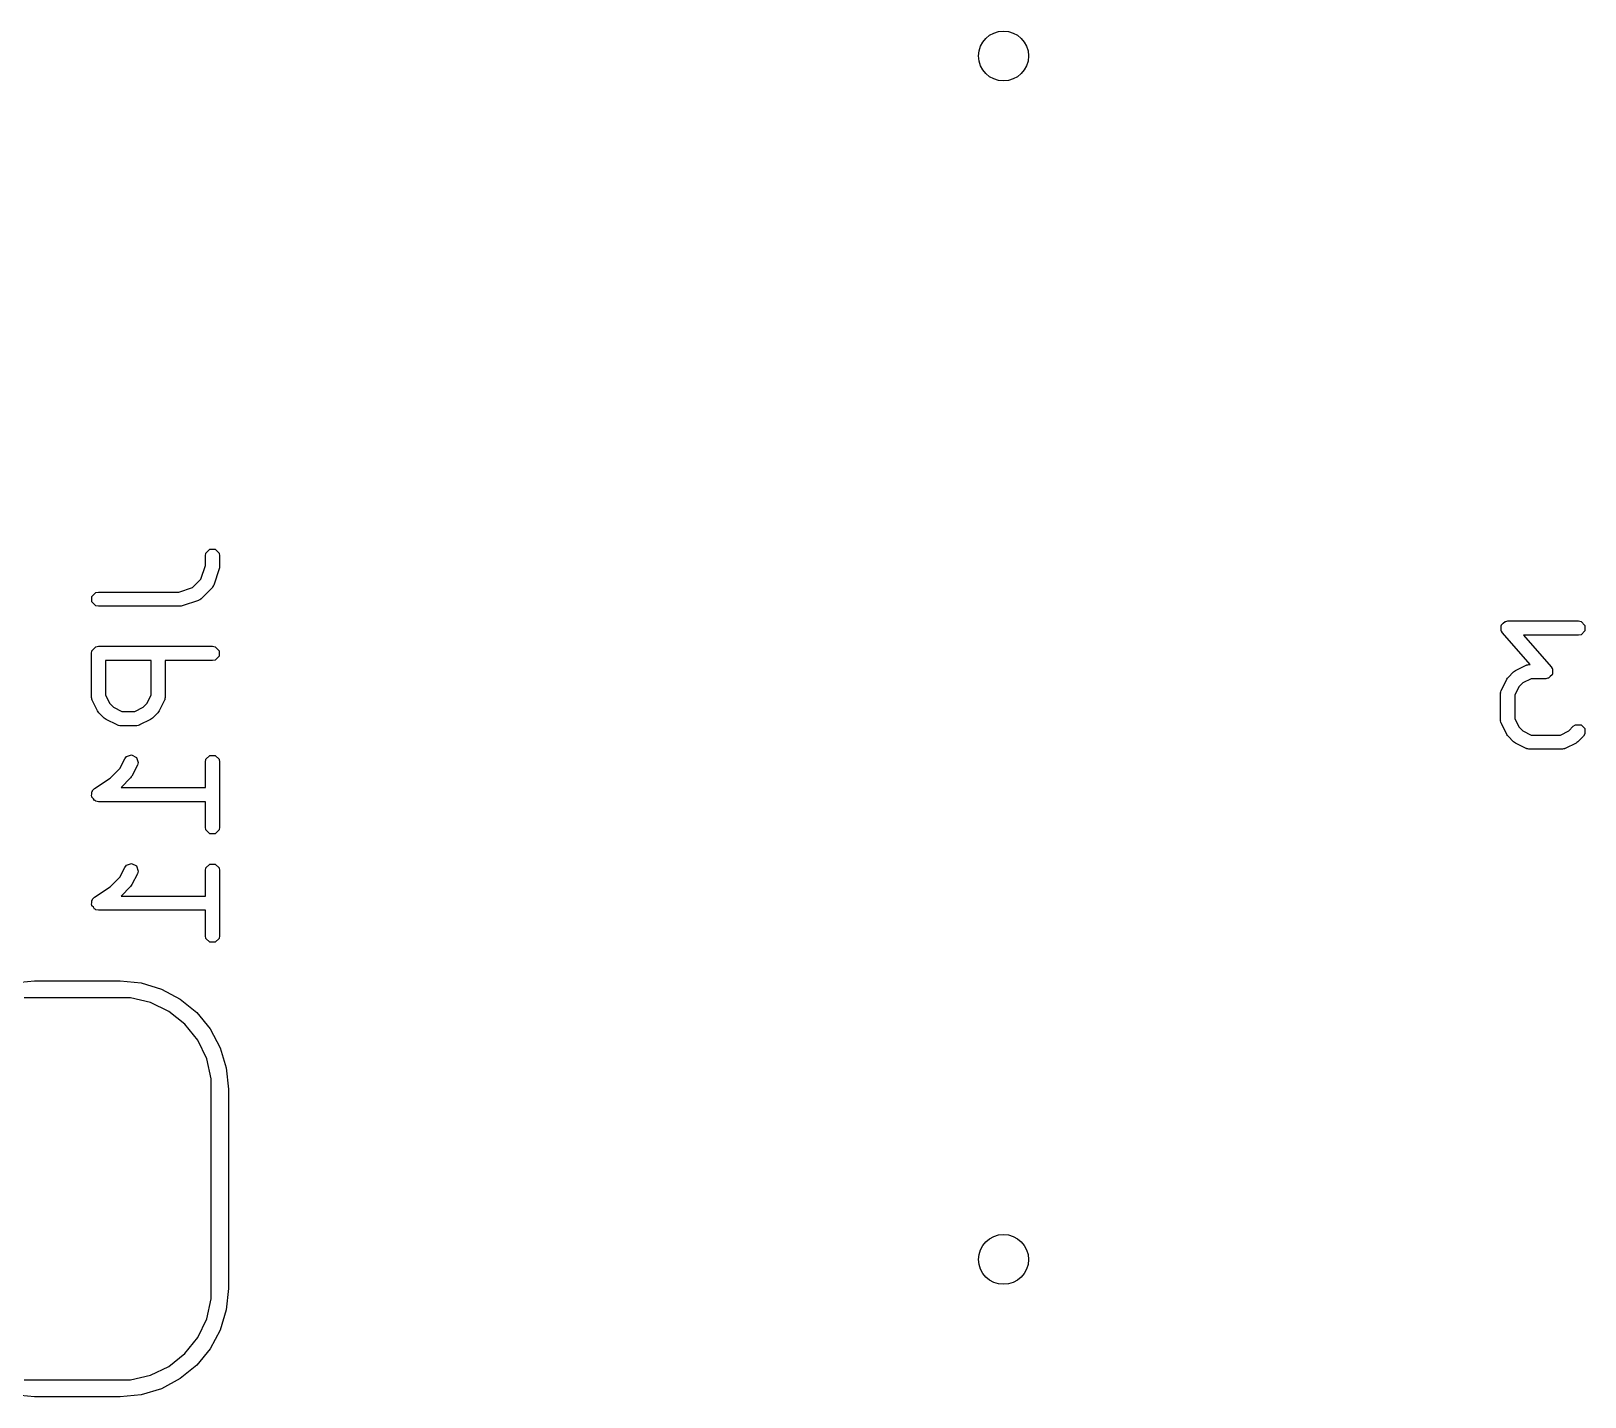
# Model space of a CAD drawing. Header units: inches. Extents: x 0.38 to 5.39, y 0.12 to 3.22.
# Drawn here: x 3.5418 to 3.9711, y 2.7467 to 3.1241 of the extents above; entities that cross this region are included whole.
import ezdxf

# ---------------------------------------------------------------- set-up
doc = ezdxf.new("R2010")
doc.units = ezdxf.units.IN
doc.header["$MEASUREMENT"] = 0
doc.layers.add('BLACK', color=250, linetype='CONTINUOUS')

msp = doc.modelspace()

# ---------------------------------------------------------------- linework, layer by layer
at = {"layer": 'BLACK', "linetype": 'CONTINUOUS'}
for p, q in [((3.58994, 2.9791), (3.59009, 2.97985)), ((3.59009, 2.97985), (3.59116, 2.98092)), ((3.59116, 2.98092), (3.59266, 2.98092)), ((3.59266, 2.98092), (3.59373, 2.97985)), ((3.59373, 2.97985), (3.59388, 2.9791)), ((3.58869, 2.97267), (3.58994, 2.97642)), ((3.58994, 2.97642), (3.58994, 2.9791)), ((3.59378, 2.97548), (3.59228, 2.97098)), ((3.59382, 2.97579), (3.59378, 2.97548)), ((3.59388, 2.9761), (3.59382, 2.97579)), ((3.59388, 2.9791), (3.59388, 2.9761)), ((3.58635, 2.97032), (3.58869, 2.97267)), ((3.59223, 2.97085), (3.59205, 2.97059)), ((3.59228, 2.97098), (3.59223, 2.97089)), ((3.59223, 2.97089), (3.59223, 2.97085)), ((3.55859, 2.96786), (3.55966, 2.96892)), ((3.55859, 2.96635), (3.55859, 2.96786)), ((3.55966, 2.96892), (3.56041, 2.96907)), ((3.56041, 2.96907), (3.58259, 2.96907)), ((3.58259, 2.96907), (3.58635, 2.97032)), ((3.58803, 2.96674), (3.58353, 2.96524)), ((3.58812, 2.96678), (3.58803, 2.96674)), ((3.58816, 2.96678), (3.58812, 2.96678)), ((3.58843, 2.96696), (3.58816, 2.96678)), ((3.5887, 2.96712), (3.58843, 2.96696)), ((3.58872, 2.96716), (3.5887, 2.96712)), ((3.5888, 2.96721), (3.58872, 2.96716)), ((3.5918, 2.97021), (3.5888, 2.96721)), ((3.59186, 2.97029), (3.5918, 2.97021)), ((3.5919, 2.97031), (3.59186, 2.97029)), ((3.59205, 2.97059), (3.5919, 2.97031)), ((3.55966, 2.96528), (3.55859, 2.96635)), ((3.56041, 2.96513), (3.55966, 2.96528)), ((3.58291, 2.96513), (3.56041, 2.96513)), ((3.58322, 2.9652), (3.58291, 2.96513)), ((3.58353, 2.96524), (3.58322, 2.9652)), ((3.9479, 2.95847), (3.94795, 2.95916)), ((3.94795, 2.95839), (3.9479, 2.95847)), ((3.94795, 2.95985), (3.948, 2.9599)), ((3.94795, 2.95916), (3.94795, 2.95985)), ((3.94795, 2.95835), (3.94795, 2.95839)), ((3.94801, 2.95829), (3.94795, 2.95835)), ((3.948, 2.95997), (3.94852, 2.96043)), ((3.948, 2.9599), (3.948, 2.95997)), ((3.94829, 2.9578), (3.94801, 2.95829)), ((3.94852, 2.96043), (3.94901, 2.96092)), ((3.94901, 2.96092), (3.9491, 2.96094)), ((3.9491, 2.96094), (3.94914, 2.96096)), ((3.94914, 2.96096), (3.94922, 2.96096)), ((3.94922, 2.96096), (3.94977, 2.96107)), ((3.94977, 2.96107), (3.96927, 2.96107)), ((3.96927, 2.96107), (3.97002, 2.96092)), ((3.97002, 2.96092), (3.97108, 2.95985)), ((3.97108, 2.95835), (3.97002, 2.95728)), ((3.97108, 2.95985), (3.97108, 2.95835)), ((3.55859, 2.95286), (3.55966, 2.95392)), ((3.55966, 2.95392), (3.56041, 2.95407)), ((3.56041, 2.95407), (3.59191, 2.95407)), ((3.59191, 2.95407), (3.59266, 2.95392)), ((3.59266, 2.95392), (3.59373, 2.95286)), ((3.95593, 2.94907), (3.94829, 2.9578)), ((3.96927, 2.95713), (3.95411, 2.95713)), ((3.95411, 2.95713), (3.96175, 2.9484)), ((3.97002, 2.95728), (3.96927, 2.95713)), ((3.55844, 2.9521), (3.55859, 2.95286)), ((3.55844, 2.94011), (3.55844, 2.9521)), ((3.57494, 2.95014), (3.56238, 2.95014)), ((3.56238, 2.95014), (3.56238, 2.94057)), ((3.57494, 2.94057), (3.57494, 2.95014)), ((3.59191, 2.95014), (3.57888, 2.95014)), ((3.57888, 2.95014), (3.57888, 2.94011)), ((3.59266, 2.95029), (3.59191, 2.95014)), ((3.59373, 2.95135), (3.59266, 2.95029)), ((3.59373, 2.95286), (3.59373, 2.95135)), ((3.94801, 2.94198), (3.94951, 2.94498)), ((3.94951, 2.94498), (3.9497, 2.94523)), ((3.9497, 2.94523), (3.94988, 2.94549)), ((3.94988, 2.94549), (3.95138, 2.94699)), ((3.95138, 2.94699), (3.95164, 2.94717)), ((3.95164, 2.94717), (3.95189, 2.94736)), ((3.95189, 2.94736), (3.95489, 2.94886)), ((3.95623, 2.94513), (3.95393, 2.94398)), ((3.95489, 2.94886), (3.95498, 2.94889)), ((3.95498, 2.94889), (3.95501, 2.94892)), ((3.95501, 2.94892), (3.95532, 2.94898)), ((3.95532, 2.94898), (3.95563, 2.94906)), ((3.95563, 2.94906), (3.95567, 2.94905)), ((3.95567, 2.94905), (3.95577, 2.94907)), ((3.95577, 2.94907), (3.95593, 2.94907)), ((3.96027, 2.94513), (3.95623, 2.94513)), ((3.96082, 2.94524), (3.96027, 2.94513)), ((3.9609, 2.94524), (3.96082, 2.94524)), ((3.96093, 2.94526), (3.9609, 2.94524)), ((3.96102, 2.94528), (3.96093, 2.94526)), ((3.96151, 2.94577), (3.96102, 2.94528)), ((3.96203, 2.94623), (3.96151, 2.94577)), ((3.96175, 2.9484), (3.96203, 2.94791)), ((3.96203, 2.94791), (3.96208, 2.94785)), ((3.96204, 2.9463), (3.96203, 2.94623)), ((3.96208, 2.94635), (3.96204, 2.9463)), ((3.96208, 2.94785), (3.96208, 2.94781)), ((3.96208, 2.94781), (3.96213, 2.94773)), ((3.96213, 2.94773), (3.96208, 2.94704)), ((3.96208, 2.94704), (3.96208, 2.94635)), ((3.9478, 2.94124), (3.94789, 2.94154)), ((3.94782, 2.9412), (3.9478, 2.94124)), ((3.9478, 2.9411), (3.94782, 2.9412)), ((3.9478, 2.9336), (3.9478, 2.9411)), ((3.94789, 2.94154), (3.94795, 2.94185)), ((3.94795, 2.94185), (3.94798, 2.94189)), ((3.94798, 2.94189), (3.94801, 2.94198)), ((3.95289, 2.94293), (3.95174, 2.94064)), ((3.95393, 2.94398), (3.95289, 2.94293)), ((3.55846, 2.94001), (3.55844, 2.94011)), ((3.55845, 2.93997), (3.55846, 2.94001)), ((3.55853, 2.93966), (3.55845, 2.93997)), ((3.55859, 2.93935), (3.55853, 2.93966)), ((3.55863, 2.93932), (3.55859, 2.93935)), ((3.55865, 2.93923), (3.55863, 2.93932)), ((3.56015, 2.93623), (3.55865, 2.93923)), ((3.56238, 2.94057), (3.56353, 2.93827)), ((3.56353, 2.93827), (3.56458, 2.93722)), ((3.56458, 2.93722), (3.56688, 2.93608)), ((3.57045, 2.93608), (3.57275, 2.93722)), ((3.57275, 2.93722), (3.57379, 2.93827)), ((3.57379, 2.93827), (3.57494, 2.94057)), ((3.57867, 2.93923), (3.57717, 2.93623)), ((3.5787, 2.93932), (3.57867, 2.93923)), ((3.57873, 2.93935), (3.5787, 2.93932)), ((3.57879, 2.93966), (3.57873, 2.93935)), ((3.57887, 2.93997), (3.57879, 2.93966)), ((3.57888, 2.94011), (3.57886, 2.94001)), ((3.57886, 2.94001), (3.57887, 2.93997)), ((3.95174, 2.94064), (3.95174, 2.93407)), ((3.56035, 2.93598), (3.56015, 2.93623)), ((3.56052, 2.93571), (3.56035, 2.93598)), ((3.56202, 2.93422), (3.56052, 2.93571)), ((3.56228, 2.93404), (3.56202, 2.93422)), ((3.56253, 2.93385), (3.56228, 2.93404)), ((3.56553, 2.93235), (3.56253, 2.93385)), ((3.56563, 2.93232), (3.56553, 2.93235)), ((3.56566, 2.93229), (3.56563, 2.93232)), ((3.56597, 2.93223), (3.56566, 2.93229)), ((3.56627, 2.93214), (3.56597, 2.93223)), ((3.56632, 2.93216), (3.56627, 2.93214)), ((3.56641, 2.93214), (3.56632, 2.93216)), ((3.57091, 2.93214), (3.56641, 2.93214)), ((3.56688, 2.93608), (3.57045, 2.93608)), ((3.57101, 2.93216), (3.57091, 2.93214)), ((3.57105, 2.93214), (3.57101, 2.93216)), ((3.57136, 2.93223), (3.57105, 2.93214)), ((3.57167, 2.93229), (3.57136, 2.93223)), ((3.5717, 2.93232), (3.57167, 2.93229)), ((3.57179, 2.93235), (3.5717, 2.93232)), ((3.57479, 2.93385), (3.57179, 2.93235)), ((3.57504, 2.93404), (3.57479, 2.93385)), ((3.5753, 2.93422), (3.57504, 2.93404)), ((3.5768, 2.93571), (3.5753, 2.93422)), ((3.57698, 2.93598), (3.5768, 2.93571)), ((3.57717, 2.93623), (3.57698, 2.93598)), ((3.94782, 2.93351), (3.9478, 2.9336)), ((3.9478, 2.93346), (3.94782, 2.93351)), ((3.94789, 2.93316), (3.9478, 2.93346)), ((3.94795, 2.93285), (3.94789, 2.93316)), ((3.94798, 2.93282), (3.94795, 2.93285)), ((3.94801, 2.93272), (3.94798, 2.93282)), ((3.94951, 2.92972), (3.94801, 2.93272)), ((3.95174, 2.93407), (3.95289, 2.93177)), ((3.96787, 2.93199), (3.96851, 2.93242)), ((3.96851, 2.93242), (3.97002, 2.93242)), ((3.97002, 2.93242), (3.97108, 2.93136)), ((3.9497, 2.92947), (3.94951, 2.92972)), ((3.94988, 2.92921), (3.9497, 2.92947)), ((3.95138, 2.92771), (3.94988, 2.92921)), ((3.95289, 2.93177), (3.95393, 2.93072)), ((3.95393, 2.93072), (3.95623, 2.92957)), ((3.95623, 2.92957), (3.9643, 2.92957)), ((3.9643, 2.92957), (3.9666, 2.93072)), ((3.9666, 2.93072), (3.96787, 2.93199)), ((3.97066, 2.92921), (3.96916, 2.92771)), ((3.97108, 2.92985), (3.97066, 2.92921)), ((3.97108, 2.93136), (3.97108, 2.92985)), ((3.56765, 2.92299), (3.56812, 2.9236)), ((3.56812, 2.9236), (3.56955, 2.92407)), ((3.56955, 2.92407), (3.5709, 2.9234)), ((3.59009, 2.92286), (3.59116, 2.92393)), ((3.59116, 2.92393), (3.59266, 2.92393)), ((3.59266, 2.92393), (3.59373, 2.92286)), ((3.95164, 2.92753), (3.95138, 2.92771)), ((3.95189, 2.92734), (3.95164, 2.92753)), ((3.95489, 2.92584), (3.95189, 2.92734)), ((3.95498, 2.92582), (3.95489, 2.92584)), ((3.95501, 2.92578), (3.95498, 2.92582)), ((3.95532, 2.92572), (3.95501, 2.92578)), ((3.95563, 2.92564), (3.95532, 2.92572)), ((3.95567, 2.92565), (3.95563, 2.92564)), ((3.95577, 2.92563), (3.95567, 2.92565)), ((3.96477, 2.92563), (3.95577, 2.92563)), ((3.96486, 2.92565), (3.96477, 2.92563)), ((3.96491, 2.92564), (3.96486, 2.92565)), ((3.96521, 2.92572), (3.96491, 2.92564)), ((3.96552, 2.92578), (3.96521, 2.92572)), ((3.96555, 2.92582), (3.96552, 2.92578)), ((3.96565, 2.92584), (3.96555, 2.92582)), ((3.96865, 2.92734), (3.96565, 2.92584)), ((3.96889, 2.92753), (3.96865, 2.92734)), ((3.96916, 2.92771), (3.96889, 2.92753)), ((3.56366, 2.91764), (3.56629, 2.92028)), ((3.56629, 2.92028), (3.56765, 2.92299)), ((3.57117, 2.92123), (3.56967, 2.91823)), ((3.5709, 2.9234), (3.57138, 2.92197)), ((3.57138, 2.92197), (3.57117, 2.92123)), ((3.58994, 2.92211), (3.59009, 2.92286)), ((3.58994, 2.91508), (3.58994, 2.92211)), ((3.59373, 2.92286), (3.59388, 2.92211)), ((3.59388, 2.92211), (3.59388, 2.90411)), ((3.55932, 2.91475), (3.56366, 2.91764)), ((3.5693, 2.91772), (3.56667, 2.91508)), ((3.56667, 2.91508), (3.58994, 2.91508)), ((3.56948, 2.91798), (3.5693, 2.91772)), ((3.56967, 2.91823), (3.56948, 2.91798)), ((3.55848, 2.91273), (3.55859, 2.91329)), ((3.55859, 2.91256), (3.55848, 2.91273)), ((3.55859, 2.91386), (3.55874, 2.91401)), ((3.55859, 2.91329), (3.55859, 2.91386)), ((3.55859, 2.91236), (3.55859, 2.91256)), ((3.559, 2.91195), (3.55859, 2.91236)), ((3.55874, 2.91401), (3.55878, 2.91421)), ((3.55878, 2.91421), (3.55932, 2.91475)), ((3.55932, 2.91147), (3.559, 2.91195)), ((3.55952, 2.91143), (3.55932, 2.91147)), ((3.55966, 2.91129), (3.55952, 2.91143)), ((3.56041, 2.91114), (3.55966, 2.91129)), ((3.58994, 2.91114), (3.56041, 2.91114)), ((3.58994, 2.90411), (3.58994, 2.91114)), ((3.59009, 2.90336), (3.58994, 2.90411)), ((3.59116, 2.90229), (3.59009, 2.90336)), ((3.59266, 2.90229), (3.59116, 2.90229)), ((3.59373, 2.90336), (3.59266, 2.90229)), ((3.59388, 2.90411), (3.59373, 2.90336)), ((3.56765, 2.89299), (3.56812, 2.8936)), ((3.56812, 2.8936), (3.56955, 2.89408)), ((3.56955, 2.89408), (3.5709, 2.8934)), ((3.59009, 2.89287), (3.59116, 2.89393)), ((3.59116, 2.89393), (3.59266, 2.89393)), ((3.59266, 2.89393), (3.59373, 2.89287)), ((3.56366, 2.88764), (3.56629, 2.89028)), ((3.56629, 2.89028), (3.56765, 2.89299)), ((3.57117, 2.89123), (3.56967, 2.88823)), ((3.5709, 2.8934), (3.57138, 2.89197)), ((3.57138, 2.89197), (3.57117, 2.89123)), ((3.58994, 2.89211), (3.59009, 2.89287)), ((3.58994, 2.88508), (3.58994, 2.89211)), ((3.59373, 2.89287), (3.59388, 2.89211)), ((3.59388, 2.89211), (3.59388, 2.87411)), ((3.55932, 2.88475), (3.56366, 2.88764)), ((3.5693, 2.88772), (3.56667, 2.88508)), ((3.56667, 2.88508), (3.58994, 2.88508)), ((3.56948, 2.88798), (3.5693, 2.88772)), ((3.56967, 2.88823), (3.56948, 2.88798)), ((3.55848, 2.88273), (3.55859, 2.88329)), ((3.55859, 2.88256), (3.55848, 2.88273)), ((3.55859, 2.88387), (3.55874, 2.88401)), ((3.55859, 2.88329), (3.55859, 2.88387)), ((3.55859, 2.88236), (3.55859, 2.88256)), ((3.559, 2.88196), (3.55859, 2.88236)), ((3.55874, 2.88401), (3.55878, 2.88421)), ((3.55878, 2.88421), (3.55932, 2.88475)), ((3.55932, 2.88148), (3.559, 2.88196)), ((3.55952, 2.88144), (3.55932, 2.88148)), ((3.55966, 2.88129), (3.55952, 2.88144)), ((3.56041, 2.88115), (3.55966, 2.88129)), ((3.58994, 2.88115), (3.56041, 2.88115)), ((3.58994, 2.87411), (3.58994, 2.88115)), ((3.59009, 2.87336), (3.58994, 2.87411)), ((3.59116, 2.8723), (3.59009, 2.87336)), ((3.59266, 2.8723), (3.59116, 2.8723)), ((3.59373, 2.87336), (3.59266, 2.8723)), ((3.59388, 2.87411), (3.59373, 2.87336)), ((3.53692, 2.86108), (3.54276, 2.86165)), ((3.54276, 2.86165), (3.56638, 2.86165)), ((3.56638, 2.86165), (3.57222, 2.86108)), ((3.57222, 2.86108), (3.57783, 2.85938)), ((3.57783, 2.85938), (3.583, 2.85661)), ((3.54276, 2.85693), (3.53992, 2.85693)), ((3.56638, 2.85693), (3.54276, 2.85693)), ((3.56922, 2.85693), (3.56638, 2.85693)), ((3.57475, 2.85567), (3.56922, 2.85693)), ((3.57987, 2.8532), (3.57475, 2.85567)), ((3.583, 2.85661), (3.58754, 2.85289)), ((3.58431, 2.84966), (3.57987, 2.8532)), ((3.58754, 2.85289), (3.59126, 2.84836)), ((3.58785, 2.84522), (3.58431, 2.84966)), ((3.59126, 2.84836), (3.59402, 2.84318)), ((3.59031, 2.84011), (3.58785, 2.84522)), ((3.59402, 2.84318), (3.59572, 2.83757)), ((3.59157, 2.83457), (3.59031, 2.84011)), ((3.59157, 2.83173), (3.59157, 2.83457)), ((3.59572, 2.83757), (3.5963, 2.83173)), ((3.59157, 2.77661), (3.59157, 2.83173)), ((3.5963, 2.83173), (3.5963, 2.77661)), ((3.59031, 2.76824), (3.59157, 2.77378)), ((3.59157, 2.77378), (3.59157, 2.77661)), ((3.5963, 2.77661), (3.59572, 2.77078)), ((3.59572, 2.77078), (3.59402, 2.76516)), ((3.58785, 2.76312), (3.59031, 2.76824)), ((3.59402, 2.76516), (3.59126, 2.75999)), ((3.58431, 2.75868), (3.58785, 2.76312)), ((3.57987, 2.75514), (3.58431, 2.75868)), ((3.59126, 2.75999), (3.58754, 2.75546)), ((3.56922, 2.75142), (3.57475, 2.75268)), ((3.57475, 2.75268), (3.57987, 2.75514)), ((3.58754, 2.75546), (3.583, 2.75174)), ((3.53992, 2.75142), (3.54276, 2.75142)), ((3.54276, 2.75142), (3.56638, 2.75142)), ((3.56638, 2.75142), (3.56922, 2.75142)), ((3.57783, 2.74897), (3.57222, 2.74727)), ((3.583, 2.75174), (3.57783, 2.74897)), ((3.54276, 2.74669), (3.53692, 2.74727)), ((3.56638, 2.74669), (3.54276, 2.74669)), ((3.57222, 2.74727), (3.56638, 2.74669))]:
    msp.add_line(p, q, dxfattribs=at)
at = {"layer": 'BLACK'}
for centre in [(3.81047, 3.11717), (3.81047, 3.11717), (3.81047, 2.78469), (3.81047, 2.78469)]:
    msp.add_circle(centre, 0.00689, dxfattribs=at)

doc.saveas('drawing.dxf')
